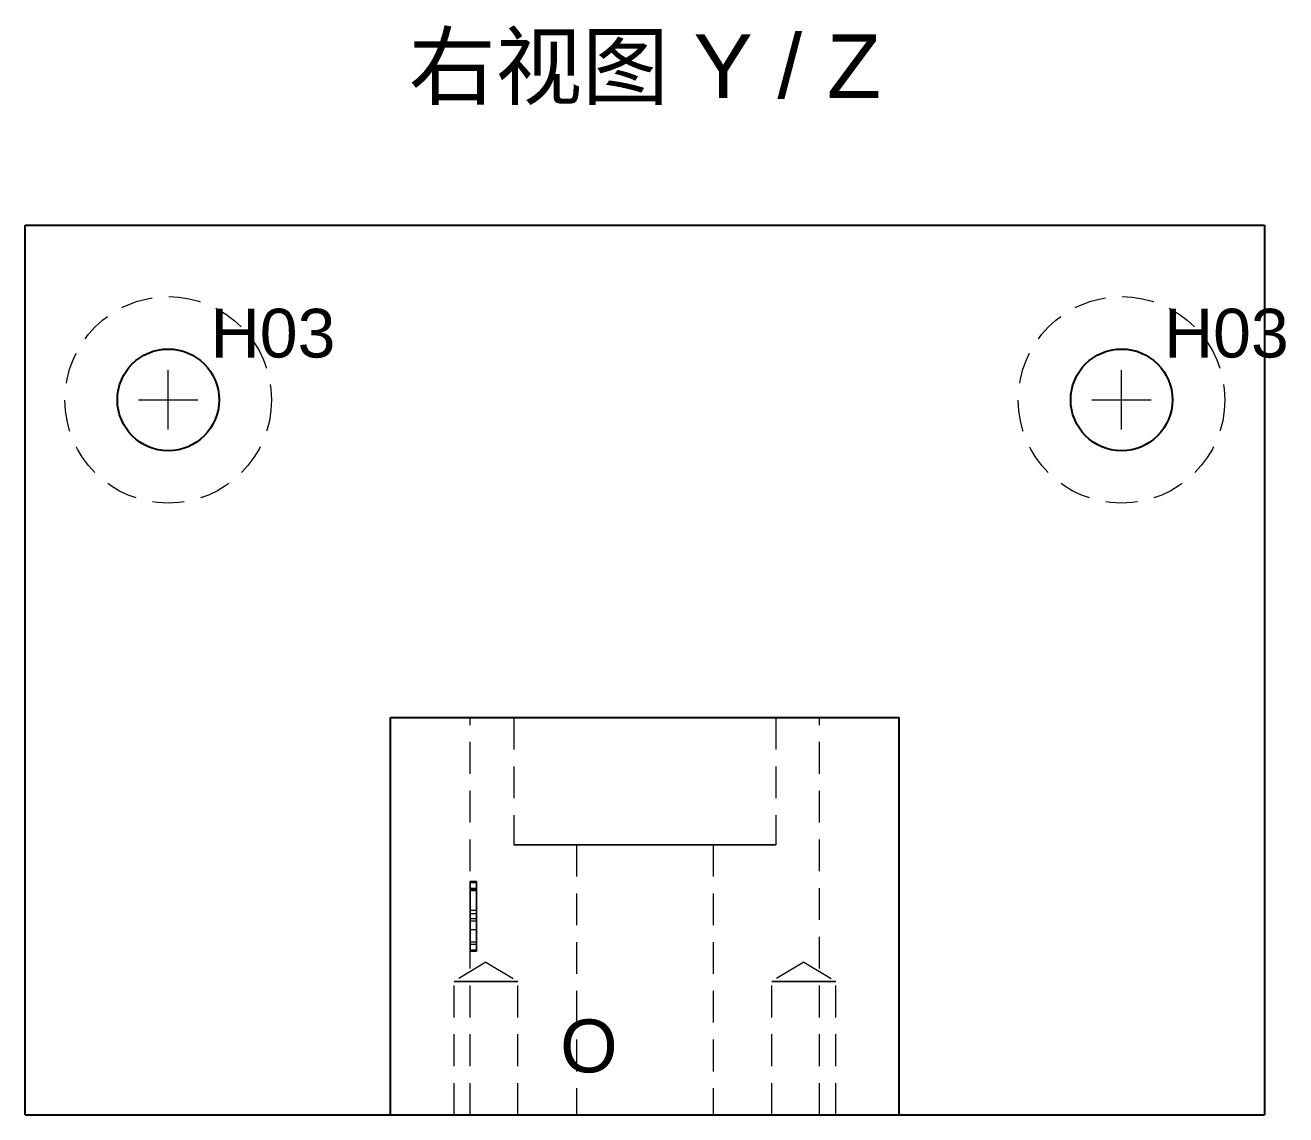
# Model space of a CAD drawing. Header units: millimetres. Extents: x 12 to 450, y 41 to 182.
# Drawn here: x 12.5 to 52.17, y 112.67 to 146.96 of the extents above; entities that cross this region are included whole.
import ezdxf
from ezdxf.enums import TextEntityAlignment as Align

# ---------------------------------------------------------------- set-up
doc = ezdxf.new("R2010")
doc.units = ezdxf.units.MM
doc.linetypes.add('WP_HIDDEN', pattern=[2.3, 1.5, -0.8])
for name, color, linetype, lineweight in [('ANNOTATIONS', 7, 'CONTINUOUS', 18), ('HIDDEN', 7, 'WP_HIDDEN', 13), ('VISIBLE', 7, 'CONTINUOUS', 25)]:
    doc.layers.add(name, color=color, linetype=linetype, lineweight=lineweight)
doc.styles.add('CJK', font='Arial Unicode.ttf')

msp = doc.modelspace()

# ---------------------------------------------------------------- linework, layer by layer
at = {"layer": 'ANNOTATIONS'}
for p, q in [((17, 134.23333), (17, 136.1)), ((47, 134.23333), (47, 136.1)), ((16.06667, 135.16667), (17.93333, 135.16667)), ((46.06667, 135.16667), (47.93333, 135.16667))]:
    msp.add_line(p, q, dxfattribs=at)
at = {"layer": 'HIDDEN', "ltscale": 0.666667}
for p, q in [((24, 125.16667), (26.5, 125.16667)), ((26.5, 112.66667), (26.5, 125.16667)), ((26.5, 125.16667), (37.5, 125.16667)), ((27.875, 125.16667), (27.875, 121.16667)), ((36.125, 125.16667), (36.125, 121.16667)), ((37.5, 112.66667), (37.5, 125.16667)), ((37.5, 125.16667), (40, 125.16667)), ((29.85, 121.16667), (29.85, 112.66667)), ((34.15, 121.16667), (34.15, 112.66667)), ((26.5, 120.01667), (26.7, 120.01667)), ((26.5, 120.00785), (26.5, 117.85341)), ((26.5, 119.75361), (26.5, 120.00785)), ((26.5, 120.00785), (26.7, 120.00785)), ((26.5, 119.97993), (26.5, 119.72568)), ((26.5, 119.77418), (26.5, 119.97993)), ((26.5, 119.97993), (26.7, 119.97993)), ((26.7, 117.85341), (26.7, 120.00785)), ((26.7, 119.75361), (26.7, 120.00785)), ((26.7, 119.97993), (26.7, 119.77418)), ((26.7, 119.72568), (26.7, 119.97993)), ((26.5, 119.7977), (26.7, 119.7977)), ((26.5, 119.77418), (26.7, 119.77418)), ((26.5, 119.75361), (26.5, 117.85341)), ((26.5, 119.75361), (26.7, 119.75361)), ((26.5, 119.10257), (26.5, 119.75361)), ((26.5, 119.72568), (26.7, 119.72568)), ((26.7, 119.75361), (26.7, 117.85341)), ((26.7, 119.75361), (26.7, 119.10257)), ((26.5, 119.10257), (26.7, 119.10257)), ((26.5, 118.9997), (26.7, 118.9997)), ((26.5, 118.10765), (26.5, 118.84833)), ((26.5, 118.84833), (26.7, 118.84833)), ((26.5, 118.76603), (26.5, 118.50003)), ((26.5, 118.76603), (26.7, 118.76603)), ((26.7, 118.84833), (26.7, 118.10765)), ((26.7, 118.76603), (26.7, 118.50003)), ((26.5, 118.50003), (26.7, 118.50003)), ((26.5, 118.10765), (26.7, 118.10765)), ((26.5, 118.03417), (26.7, 118.03417)), ((26.5, 117.85341), (26.7, 117.85341)), ((26.5, 117.81667), (26.7, 117.81667)), ((27, 117.47053), (25.995, 116.86667)), ((27, 117.47053), (28.005, 116.86667)), ((37, 117.47053), (35.995, 116.86667)), ((37, 117.47053), (38.005, 116.86667)), ((25.995, 112.66667), (25.995, 116.86667)), ((28.005, 112.66667), (28.005, 116.86667)), ((35.995, 112.66667), (35.995, 116.86667)), ((38.005, 112.66667), (38.005, 116.86667)), ((26.5, 112.66667), (12.5, 112.66667)), ((24, 112.66667), (26.5, 112.66667)), ((26.5, 112.66667), (37.5, 112.66667)), ((37.5, 112.66667), (51.5, 112.66667)), ((37.5, 112.66667), (40, 112.66667))]:
    msp.add_line(p, q, dxfattribs=at)
for points in [[(36.125, 125.16667), (36.02158, 125.16667), (35.7165, 125.16667), (35.22505, 125.16667), (34.5719, 125.16667), (33.78977, 125.16667), (32.9179, 125.16667), (32, 125.16667), (31.0821, 125.16667), (30.21023, 125.16667), (29.4281, 125.16667), (28.77495, 125.16667), (28.2835, 125.16667), (27.97842, 125.16667), (27.875, 125.16667)], [(27.875, 125.16667), (27.90094, 125.16667), (27.97842, 125.16667), (28.10648, 125.16667), (28.2835, 125.16667), (28.50726, 125.16667), (28.77495, 125.16667), (29.08318, 125.16667), (29.4281, 125.16667), (29.80537, 125.16667), (30.21023, 125.16667), (30.6376, 125.16667), (31.0821, 125.16667), (31.53815, 125.16667), (32, 125.16667)], [(32, 125.16667), (32.46185, 125.16667), (32.9179, 125.16667), (33.3624, 125.16667), (33.78977, 125.16667), (34.19463, 125.16667), (34.5719, 125.16667), (34.91682, 125.16667), (35.22505, 125.16667), (35.49274, 125.16667), (35.7165, 125.16667), (35.89352, 125.16667), (36.02158, 125.16667), (36.09906, 125.16667), (36.125, 125.16667)], [(36.125, 121.16667), (36.02158, 121.16667), (35.7165, 121.16667), (35.22505, 121.16667), (34.5719, 121.16667), (33.78977, 121.16667), (32.9179, 121.16667), (32, 121.16667), (31.0821, 121.16667), (30.21023, 121.16667), (29.4281, 121.16667), (28.77495, 121.16667), (28.2835, 121.16667), (27.97842, 121.16667), (27.875, 121.16667)], [(27.875, 121.16667), (27.90094, 121.16667), (27.97842, 121.16667), (28.10648, 121.16667), (28.2835, 121.16667), (28.50726, 121.16667), (28.77495, 121.16667), (29.08318, 121.16667), (29.4281, 121.16667), (29.80537, 121.16667), (30.21023, 121.16667), (30.6376, 121.16667), (31.0821, 121.16667), (31.53815, 121.16667), (32, 121.16667)], [(34.15, 121.16667), (34.0961, 121.16667), (33.93708, 121.16667), (33.68094, 121.16667), (33.3405, 121.16667), (32.93285, 121.16667), (32.47842, 121.16667), (32, 121.16667), (31.52158, 121.16667), (31.06715, 121.16667), (30.6595, 121.16667), (30.31906, 121.16667), (30.06292, 121.16667), (29.9039, 121.16667), (29.85, 121.16667)], [(29.85, 121.16667), (29.86352, 121.16667), (29.9039, 121.16667), (29.97065, 121.16667), (30.06292, 121.16667), (30.17954, 121.16667), (30.31906, 121.16667), (30.47972, 121.16667), (30.6595, 121.16667), (30.85613, 121.16667), (31.06715, 121.16667), (31.2899, 121.16667), (31.52158, 121.16667), (31.75928, 121.16667), (32, 121.16667)], [(32, 121.16667), (32.24072, 121.16667), (32.47842, 121.16667), (32.7101, 121.16667), (32.93285, 121.16667), (33.14387, 121.16667), (33.3405, 121.16667), (33.52028, 121.16667), (33.68094, 121.16667), (33.82046, 121.16667), (33.93708, 121.16667), (34.02935, 121.16667), (34.0961, 121.16667), (34.13648, 121.16667), (34.15, 121.16667)], [(32, 121.16667), (32.46185, 121.16667), (32.9179, 121.16667), (33.3624, 121.16667), (33.78977, 121.16667), (34.19463, 121.16667), (34.5719, 121.16667), (34.91682, 121.16667), (35.22505, 121.16667), (35.49274, 121.16667), (35.7165, 121.16667), (35.89352, 121.16667), (36.02158, 121.16667), (36.09906, 121.16667), (36.125, 121.16667)], [(26.5, 120.01667), (26.5, 120.00896), (26.5, 119.98548), (26.5, 119.94593), (26.5, 119.89028)], [(26.5, 119.94686), (26.5, 119.99934), (26.5, 120.01667)], [(26.5, 119.94245), (26.5, 119.99198), (26.5, 120.00785)], [(26.5, 119.74552), (26.5, 119.8615), (26.5, 119.94686)], [(26.5, 119.74112), (26.5, 119.85946), (26.5, 119.94245)], [(26.5, 119.89028), (26.5, 119.81957), (26.5, 119.73571), (26.5, 119.63927), (26.5, 119.53096)], [(26.7, 119.89028), (26.7, 119.94557), (26.7, 119.98507), (26.7, 120.00877), (26.7, 120.01667)], [(26.7, 120.01667), (26.7, 119.99922), (26.7, 119.94686)], [(26.7, 120.00785), (26.7, 119.9915), (26.7, 119.94245)], [(26.7, 119.94686), (26.7, 119.86162), (26.7, 119.74552)], [(26.7, 119.94245), (26.7, 119.85942), (26.7, 119.74112)], [(26.7, 119.53096), (26.7, 119.64077), (26.7, 119.73726), (26.7, 119.82043), (26.7, 119.89028)], [(26.5, 119.7977), (26.5, 119.78668), (26.5, 119.75352), (26.5, 119.69858), (26.5, 119.62281)], [(26.5, 119.64339), (26.5, 119.71061), (26.5, 119.75903), (26.5, 119.78808), (26.5, 119.7977)], [(26.5, 119.19222), (26.5, 119.35799), (26.5, 119.51125), (26.5, 119.65051), (26.5, 119.77418)], [(26.5, 119.75361), (26.5, 119.74637), (26.5, 119.72348)], [(26.5, 119.42515), (26.5, 119.59871), (26.5, 119.74552)], [(26.5, 119.45675), (26.5, 119.74112)], [(26.5, 119.72568), (26.5, 119.60123), (26.5, 119.46529), (26.5, 119.16209)], [(26.5, 119.72348), (26.5, 119.68051), (26.5, 119.61179)], [(26.5, 118.91593), (26.5, 119.13653), (26.5, 119.33685), (26.5, 119.50913), (26.5, 119.58169), (26.5, 119.64339)], [(26.5, 119.62281), (26.5, 119.56625), (26.5, 119.49777), (26.5, 119.33114), (26.5, 119.13423), (26.5, 118.91593)], [(26.5, 119.61179), (26.5, 119.5237), (26.5, 119.42295)], [(26.5, 119.53096), (26.5, 119.39903), (26.5, 119.25125), (26.5, 119.0896), (26.5, 118.91593)], [(26.5, 119.19663), (26.5, 119.45675)], [(26.5, 118.91593), (26.5, 119.06231), (26.5, 119.19691), (26.5, 119.31834), (26.5, 119.42515)], [(26.5, 119.42295), (26.5, 119.31953), (26.5, 119.23484)], [(26.7, 119.62281), (26.7, 119.69932), (26.7, 119.75397), (26.7, 119.78677), (26.7, 119.7977)], [(26.7, 119.7977), (26.7, 119.78805), (26.7, 119.75912), (26.7, 119.7109), (26.7, 119.64339)], [(26.7, 119.77418), (26.7, 119.65569), (26.7, 119.51921), (26.7, 119.36471), (26.7, 119.19222)], [(26.7, 119.72348), (26.7, 119.74608), (26.7, 119.75361)], [(26.7, 119.74552), (26.7, 119.59967), (26.7, 119.42515)], [(26.7, 119.74112), (26.7, 119.45675)], [(26.7, 119.16209), (26.7, 119.32269), (26.7, 119.47016), (26.7, 119.60449), (26.7, 119.72568)], [(26.7, 119.61179), (26.7, 119.68049), (26.7, 119.72348)], [(26.7, 119.64339), (26.7, 119.58894), (26.7, 119.52407), (26.7, 119.44878), (26.7, 119.36306), (26.7, 119.26692), (26.7, 119.16035), (26.7, 119.04335), (26.7, 118.91593)], [(26.7, 118.91593), (26.7, 119.04335), (26.7, 119.15961), (26.7, 119.26471), (26.7, 119.35865), (26.7, 119.44143), (26.7, 119.51305), (26.7, 119.57351), (26.7, 119.62281)], [(26.7, 119.42295), (26.7, 119.5238), (26.7, 119.61179)], [(26.7, 118.91593), (26.7, 119.09766), (26.7, 119.26074), (26.7, 119.40517), (26.7, 119.53096)], [(26.7, 119.45675), (26.7, 119.19663)], [(26.7, 119.42515), (26.7, 119.32251), (26.7, 119.20342), (26.7, 119.0679), (26.7, 118.91593)], [(26.7, 119.23484), (26.7, 119.31934), (26.7, 119.42295)], [(26.5, 119.23484), (26.5, 119.17043), (26.5, 119.12756)], [(26.5, 118.9997), (26.5, 119.08604), (26.5, 119.19663)], [(26.5, 118.44566), (26.5, 118.82558), (26.5, 119.19222)], [(26.5, 119.16209), (26.5, 118.82187), (26.5, 118.4677)], [(26.5, 119.12756), (26.5, 119.10865), (26.5, 119.10257)], [(26.7, 119.12756), (26.7, 119.17054), (26.7, 119.23484)], [(26.7, 119.19663), (26.7, 119.08641), (26.7, 118.9997)], [(26.7, 119.19222), (26.7, 118.82408), (26.7, 118.44566)], [(26.7, 118.4677), (26.7, 118.82133), (26.7, 119.16209)], [(26.7, 119.10257), (26.7, 119.10882), (26.7, 119.12756)], [(26.5, 118.80424), (26.5, 118.86861), (26.5, 118.92267), (26.5, 118.96634), (26.5, 118.9997)], [(26.5, 118.91593), (26.5, 118.66042), (26.5, 118.42353), (26.5, 118.21328), (26.5, 118.12133), (26.5, 118.04005)], [(26.5, 118.30384), (26.5, 118.43543), (26.5, 118.58256), (26.5, 118.74333), (26.5, 118.91593)], [(26.5, 118.20979), (26.5, 118.26646), (26.5, 118.33495), (26.5, 118.50142), (26.5, 118.69801), (26.5, 118.91593)], [(26.5, 118.91593), (26.5, 118.69839), (26.5, 118.50212), (26.5, 118.33582), (26.5, 118.26731), (26.5, 118.21052)], [(26.5, 118.84833), (26.5, 118.83956), (26.5, 118.81232)], [(26.5, 118.81232), (26.5, 118.76314), (26.5, 118.68741)], [(26.5, 118.47799), (26.5, 118.65322), (26.5, 118.80424)], [(26.5, 118.68741), (26.5, 118.59046), (26.5, 118.47799)], [(26.7, 118.9997), (26.7, 118.96599), (26.7, 118.92218), (26.7, 118.86826), (26.7, 118.80424)], [(26.7, 118.91593), (26.7, 118.73549), (26.7, 118.57333), (26.7, 118.42945), (26.7, 118.30384)], [(26.7, 118.04005), (26.7, 118.11256), (26.7, 118.19564), (26.7, 118.28928), (26.7, 118.39349), (26.7, 118.50825), (26.7, 118.63358), (26.7, 118.76948), (26.7, 118.91593)], [(26.7, 118.91593), (26.7, 118.78885), (26.7, 118.67285), (26.7, 118.56795), (26.7, 118.47413), (26.7, 118.39141), (26.7, 118.31978), (26.7, 118.25924), (26.7, 118.20979)], [(26.7, 118.21052), (26.7, 118.26012), (26.7, 118.32074), (26.7, 118.39238), (26.7, 118.47505), (26.7, 118.56874), (26.7, 118.67345), (26.7, 118.78918), (26.7, 118.91593)], [(26.7, 118.81232), (26.7, 118.83933), (26.7, 118.84833)], [(26.7, 118.68741), (26.7, 118.76309), (26.7, 118.81232)], [(26.7, 118.80424), (26.7, 118.65361), (26.7, 118.47799)], [(26.7, 118.47799), (26.7, 118.5906), (26.7, 118.68741)], [(26.5, 118.19656), (26.5, 118.33207), (26.5, 118.47799)], [(26.5, 118.47799), (26.5, 118.38129), (26.5, 118.29649)], [(26.5, 118.4677), (26.5, 118.14229), (26.5, 117.9927), (26.5, 117.85341)], [(26.5, 117.85341), (26.5, 118.15971), (26.5, 118.44566)], [(26.5, 117.94379), (26.5, 118.01481), (26.5, 118.09889), (26.5, 118.19547), (26.5, 118.30384)], [(26.5, 118.29649), (26.5, 118.22729), (26.5, 118.17672)], [(26.7, 118.47799), (26.7, 118.33195), (26.7, 118.19656)], [(26.7, 118.29649), (26.7, 118.38118), (26.7, 118.47799)], [(26.7, 117.85341), (26.7, 117.98714), (26.7, 118.1341), (26.7, 118.29429), (26.7, 118.4677)], [(26.7, 118.44566), (26.7, 118.16239), (26.7, 117.85341)], [(26.7, 118.30384), (26.7, 118.19399), (26.7, 118.09736), (26.7, 118.01396), (26.7, 117.94379)], [(26.7, 118.17672), (26.7, 118.22724), (26.7, 118.29649)], [(26.5, 118.21052), (26.5, 118.13419), (26.5, 118.07878), (26.5, 118.0453), (26.5, 118.03417)], [(26.5, 118.03417), (26.5, 118.04525), (26.5, 118.07858), (26.5, 118.13376), (26.5, 118.20979)], [(26.5, 117.99596), (26.5, 118.08172), (26.5, 118.19656)], [(26.5, 118.17672), (26.5, 118.14139), (26.5, 118.11794)], [(26.5, 118.11794), (26.5, 118.10765)], [(26.5, 118.04005), (26.5, 117.94212), (26.5, 117.87185), (26.5, 117.83021), (26.5, 117.81667)], [(26.5, 117.88941), (26.5, 117.93386), (26.5, 117.99596)], [(26.5, 117.81667), (26.5, 117.82442), (26.5, 117.84802), (26.5, 117.88781), (26.5, 117.94379)], [(26.5, 117.85341), (26.5, 117.86224), (26.5, 117.88941)], [(26.7, 118.03417), (26.7, 118.04519), (26.7, 118.07826), (26.7, 118.13337), (26.7, 118.21052)], [(26.7, 118.20979), (26.7, 118.13295), (26.7, 118.07807), (26.7, 118.04514), (26.7, 118.03417)], [(26.7, 118.19656), (26.7, 118.08138), (26.7, 117.99596)], [(26.7, 118.11794), (26.7, 118.14145), (26.7, 118.17672)], [(26.7, 118.10765), (26.7, 118.11794)], [(26.7, 117.81667), (26.7, 117.83063), (26.7, 117.87251), (26.7, 117.94232), (26.7, 118.04005)], [(26.7, 117.99596), (26.7, 117.93405), (26.7, 117.88941)], [(26.7, 117.94379), (26.7, 117.88817), (26.7, 117.84845), (26.7, 117.82461), (26.7, 117.81667)], [(26.7, 117.88941), (26.7, 117.86241), (26.7, 117.85341)], [(28.005, 116.86667), (27.9798, 116.86667), (27.90547, 116.86667), (27.78574, 116.86667), (27.62661, 116.86667), (27.43605, 116.86667), (27.22363, 116.86667), (27, 116.86667), (26.77637, 116.86667), (26.56395, 116.86667), (26.37339, 116.86667), (26.21426, 116.86667), (26.09453, 116.86667), (26.0202, 116.86667), (25.995, 116.86667)], [(25.995, 116.86667), (26.00132, 116.86667), (26.0202, 116.86667), (26.0514, 116.86667), (26.09453, 116.86667), (26.14904, 116.86667), (26.21426, 116.86667), (26.28936, 116.86667), (26.37339, 116.86667), (26.46531, 116.86667), (26.56395, 116.86667), (26.66807, 116.86667), (26.77637, 116.86667), (26.88748, 116.86667), (27, 116.86667)], [(27, 116.86667), (27.11252, 116.86667), (27.22363, 116.86667), (27.33193, 116.86667), (27.43605, 116.86667), (27.53469, 116.86667), (27.62661, 116.86667), (27.71064, 116.86667), (27.78574, 116.86667), (27.85096, 116.86667), (27.90547, 116.86667), (27.9486, 116.86667), (27.9798, 116.86667), (27.99868, 116.86667), (28.005, 116.86667)], [(38.005, 116.86667), (37.9798, 116.86667), (37.90547, 116.86667), (37.78574, 116.86667), (37.62661, 116.86667), (37.43605, 116.86667), (37.22363, 116.86667), (37, 116.86667), (36.77637, 116.86667), (36.56395, 116.86667), (36.37339, 116.86667), (36.21426, 116.86667), (36.09453, 116.86667), (36.0202, 116.86667), (35.995, 116.86667)], [(35.995, 116.86667), (36.00132, 116.86667), (36.0202, 116.86667), (36.0514, 116.86667), (36.09453, 116.86667), (36.14904, 116.86667), (36.21426, 116.86667), (36.28936, 116.86667), (36.37339, 116.86667), (36.46531, 116.86667), (36.56395, 116.86667), (36.66807, 116.86667), (36.77637, 116.86667), (36.88748, 116.86667), (37, 116.86667)], [(37, 116.86667), (37.11252, 116.86667), (37.22363, 116.86667), (37.33193, 116.86667), (37.43605, 116.86667), (37.53469, 116.86667), (37.62661, 116.86667), (37.71064, 116.86667), (37.78574, 116.86667), (37.85096, 116.86667), (37.90547, 116.86667), (37.9486, 116.86667), (37.9798, 116.86667), (37.99868, 116.86667), (38.005, 116.86667)], [(28.005, 112.66667), (27.9798, 112.66667), (27.90547, 112.66667), (27.78574, 112.66667), (27.62661, 112.66667), (27.43605, 112.66667), (27.22363, 112.66667), (27, 112.66667), (26.77637, 112.66667), (26.56395, 112.66667), (26.37339, 112.66667), (26.21426, 112.66667), (26.09453, 112.66667), (26.0202, 112.66667), (25.995, 112.66667)], [(25.995, 112.66667), (26.00132, 112.66667), (26.0202, 112.66667), (26.0514, 112.66667), (26.09453, 112.66667), (26.14904, 112.66667), (26.21426, 112.66667), (26.28936, 112.66667), (26.37339, 112.66667), (26.46531, 112.66667), (26.56395, 112.66667), (26.66807, 112.66667), (26.77637, 112.66667), (26.88748, 112.66667), (27, 112.66667)], [(27, 112.66667), (27.11252, 112.66667), (27.22363, 112.66667), (27.33193, 112.66667), (27.43605, 112.66667), (27.53469, 112.66667), (27.62661, 112.66667), (27.71064, 112.66667), (27.78574, 112.66667), (27.85096, 112.66667), (27.90547, 112.66667), (27.9486, 112.66667), (27.9798, 112.66667), (27.99868, 112.66667), (28.005, 112.66667)], [(34.15, 112.66667), (34.0961, 112.66667), (33.93708, 112.66667), (33.68094, 112.66667), (33.3405, 112.66667), (32.93285, 112.66667), (32.47842, 112.66667), (32, 112.66667), (31.52158, 112.66667), (31.06715, 112.66667), (30.6595, 112.66667), (30.31906, 112.66667), (30.06292, 112.66667), (29.9039, 112.66667), (29.85, 112.66667)], [(29.85, 112.66667), (29.86352, 112.66667), (29.9039, 112.66667), (29.97065, 112.66667), (30.06292, 112.66667), (30.17954, 112.66667), (30.31906, 112.66667), (30.47972, 112.66667), (30.6595, 112.66667), (30.85613, 112.66667), (31.06715, 112.66667), (31.2899, 112.66667), (31.52158, 112.66667), (31.75928, 112.66667), (32, 112.66667)], [(32, 112.66667), (32.24072, 112.66667), (32.47842, 112.66667), (32.7101, 112.66667), (32.93285, 112.66667), (33.14387, 112.66667), (33.3405, 112.66667), (33.52028, 112.66667), (33.68094, 112.66667), (33.82046, 112.66667), (33.93708, 112.66667), (34.02935, 112.66667), (34.0961, 112.66667), (34.13648, 112.66667), (34.15, 112.66667)], [(38.005, 112.66667), (37.9798, 112.66667), (37.90547, 112.66667), (37.78574, 112.66667), (37.62661, 112.66667), (37.43605, 112.66667), (37.22363, 112.66667), (37, 112.66667), (36.77637, 112.66667), (36.56395, 112.66667), (36.37339, 112.66667), (36.21426, 112.66667), (36.09453, 112.66667), (36.0202, 112.66667), (35.995, 112.66667)], [(35.995, 112.66667), (36.00132, 112.66667), (36.0202, 112.66667), (36.0514, 112.66667), (36.09453, 112.66667), (36.14904, 112.66667), (36.21426, 112.66667), (36.28936, 112.66667), (36.37339, 112.66667), (36.46531, 112.66667), (36.56395, 112.66667), (36.66807, 112.66667), (36.77637, 112.66667), (36.88748, 112.66667), (37, 112.66667)], [(37, 112.66667), (37.11252, 112.66667), (37.22363, 112.66667), (37.33193, 112.66667), (37.43605, 112.66667), (37.53469, 112.66667), (37.62661, 112.66667), (37.71064, 112.66667), (37.78574, 112.66667), (37.85096, 112.66667), (37.90547, 112.66667), (37.9486, 112.66667), (37.9798, 112.66667), (37.99868, 112.66667), (38.005, 112.66667)]]:
    msp.add_lwpolyline(points, dxfattribs=at)
for centre in [(17, 135.16667), (47, 135.16667)]:
    msp.add_circle(centre, 3.25, dxfattribs=at)
at = {"layer": 'VISIBLE'}
for p, q in [((12.5, 112.66667), (12.5, 140.66667)), ((12.5, 140.66667), (51.5, 140.66667)), ((51.5, 140.66667), (51.5, 112.66667)), ((24, 112.66667), (24, 125.16667)), ((24, 125.16667), (40, 125.16667)), ((40, 112.66667), (40, 125.16667)), ((12.5, 112.66667), (24, 112.66667)), ((24, 112.66667), (40, 112.66667)), ((40, 112.66667), (51.5, 112.66667))]:
    msp.add_line(p, q, dxfattribs=at)
for centre in [(17, 135.16667), (47, 135.16667)]:
    msp.add_circle(centre, 1.6, dxfattribs=at)

# ---------------------------------------------------------------- texts
at = {"layer": 'ANNOTATIONS', "style": 'CJK'}
msp.add_text('右视图 Y / Z', height=2, dxfattribs=at).set_placement((32, 144.66667), align=Align.CENTER)
for s, height, p in [('H03', 1.533333, (18.33333, 136.5)), ('H03', 1.533333, (48.33333, 136.5)), ('O', 1.66667, (29.33333, 114))]:
    msp.add_text(s, height=height, dxfattribs=at).set_placement(p)

doc.saveas('drawing.dxf')
